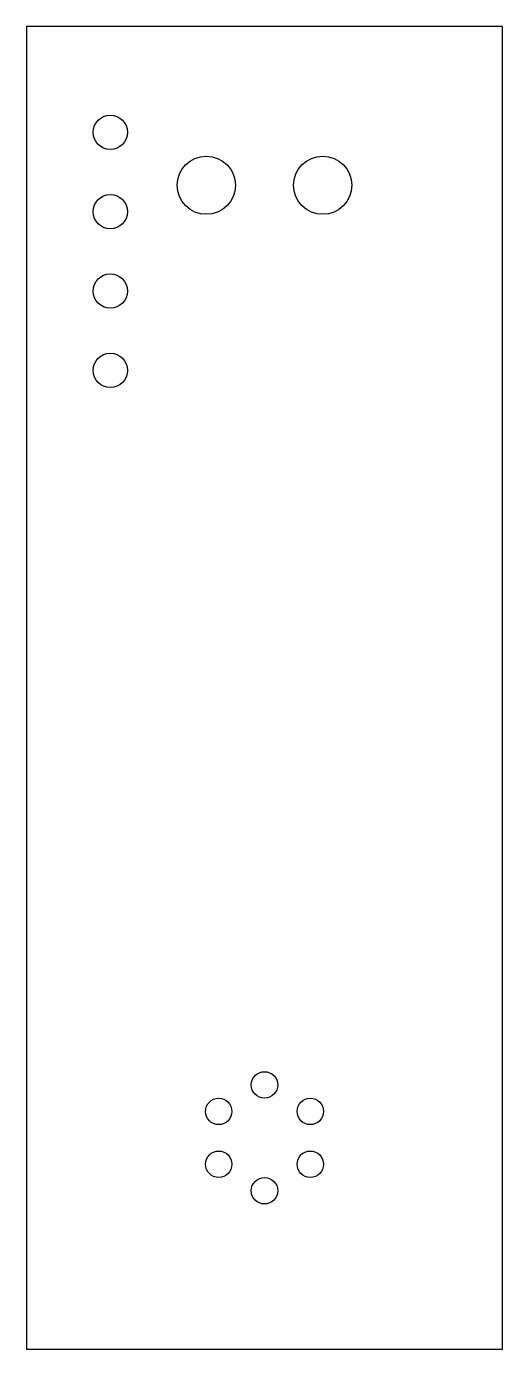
# Model space of a CAD drawing. Header units: millimetres. Extents: x 412 to 592, y 233 to 733.
import ezdxf

# ---------------------------------------------------------------- set-up
doc = ezdxf.new("R2010")
doc.units = ezdxf.units.MM

msp = doc.modelspace()

# ---------------------------------------------------------------- linework, layer by layer
at = {"color": 7, "linetype": 'Continuous', "lineweight": 25}
for p, q in [((411.87, 733), (411.87, 233)), ((591.87, 733), (411.87, 733)), ((591.87, 233), (591.87, 733)), ((591.87, 233), (411.87, 233))]:
    msp.add_line(p, q, dxfattribs=at)
for centre, radius in [((443.57, 693), 6.5), ((479.87, 673), 11), ((523.87, 673), 11), ((443.57, 663), 6.5), ((443.57, 633), 6.5), ((443.57, 603), 6.5), ((501.87, 333), 5), ((484.55, 323), 5), ((519.19, 323), 5), ((484.55, 303), 5), ((519.19, 303), 5), ((501.87, 293), 5)]:
    msp.add_circle(centre, radius, dxfattribs=at)

doc.saveas('drawing.dxf')
